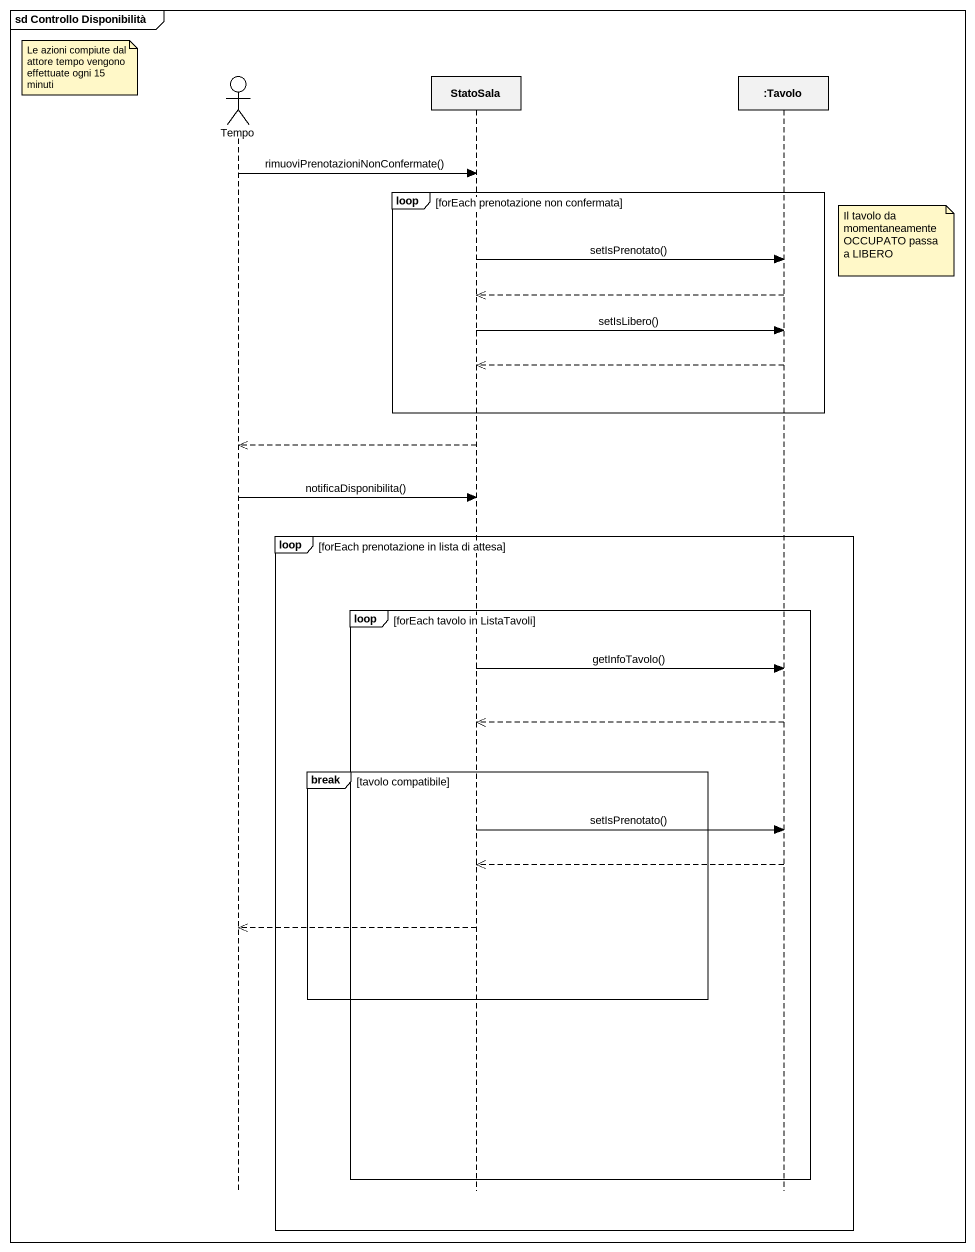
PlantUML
@startuml
mainframe sd Controllo Disponibilità
hide footbox
actor Tempo
participant StatoSala
participant ":Tavolo" as Tavolo

note left of Tempo : Le azioni compiute dal attore tempo vengono effettuate ogni 15 minuti
Tempo -> StatoSala : rimuoviPrenotazioniNonConfermate()
loop forEach prenotazione non confermata
  note right of Tavolo : Il tavolo da momentaneamente OCCUPATO passa a LIBERO
  StatoSala -> Tavolo : setIsPrenotato()
  Tavolo -->> StatoSala
  StatoSala -> Tavolo : setIsLibero()
  Tavolo -->> StatoSala
end
StatoSala -->> Tempo
Tempo -> StatoSala : notificaDisponibilita()
loop forEach prenotazione in lista di attesa
  loop forEach tavolo in ListaTavoli
    StatoSala -> Tavolo : getInfoTavolo()
    Tavolo -->> StatoSala
    break tavolo compatibile
      StatoSala -> Tavolo : setIsPrenotato()
      Tavolo -->> StatoSala
      StatoSala -->> Tempo
    end
  end
end
@enduml
